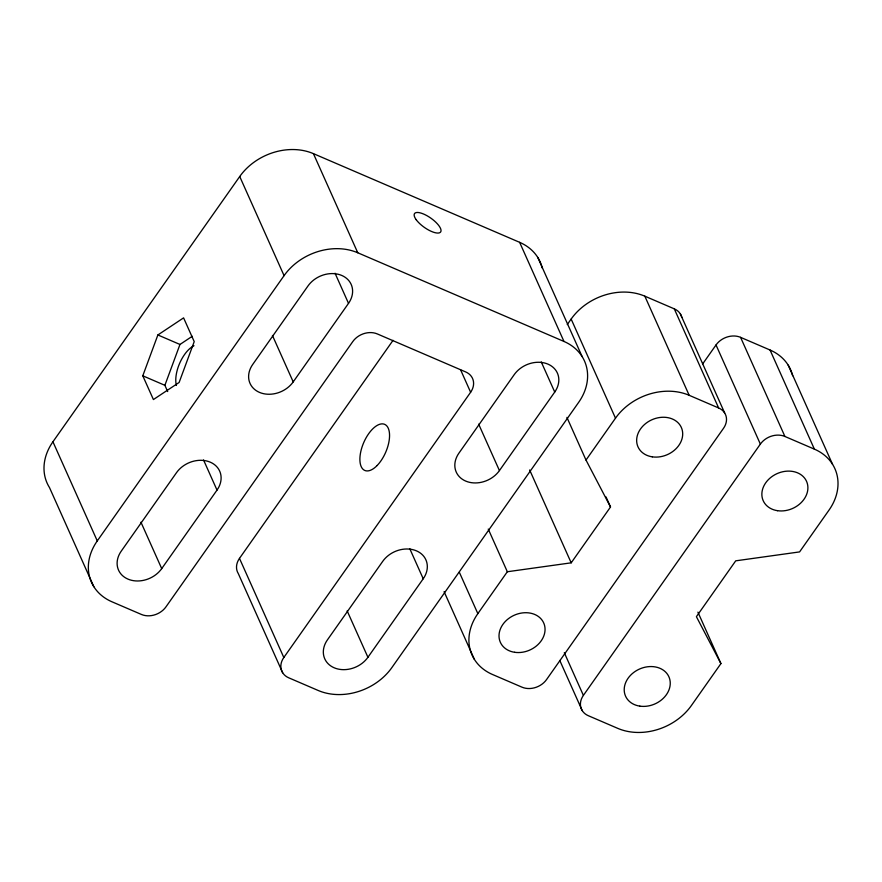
<?xml version="1.0" encoding="UTF-8"?>
<svg xmlns="http://www.w3.org/2000/svg" width="882" height="882" viewBox="0 0 882 882"><rect width="100%" height="100%" fill="white"/><g stroke="black" fill="none" stroke-linecap="round" stroke-linejoin="round"><path stroke-width="1.32" d="M142.785 375.809L157.878 334.962L183.588 317.873L194.216 341.621L179.123 382.468L153.413 399.557L142.785 375.809L164.879 385.313L167.679 391.564M164.879 385.313L179.972 344.465L192.265 336.285M93.823 586.673L49.48 487.548A54.772 44.023 -24.1 0 1 52.931 441.783L239.728 176.521A54.772 44.023 -24.1 0 1 313.419 153.644L519.63 242.33A54.772 44.023 -24.1 0 1 542.243 268.029M283.817 657.509L470.624 392.258A18.257 14.674 -24.1 0 0 465.729 371.961L377.353 333.947A18.257 14.674 -24.1 0 0 352.789 341.577L165.981 606.838A18.257 14.674 -24.1 0 1 141.418 614.456L111.959 601.789A54.772 44.023 -24.1 0 1 97.274 540.909L284.07 275.647A54.772 44.023 -24.1 0 1 357.761 252.77L563.973 341.455A54.772 44.023 -24.1 0 1 578.669 402.335L391.862 667.597A54.772 44.023 -24.1 0 1 318.182 690.474L288.723 677.806A18.257 14.674 -24.1 0 1 283.817 657.509L239.485 558.383L393.041 340.331M161.715 568.614L217.016 490.094A25.104 20.176 -24.1 0 0 210.28 462.179A25.104 20.176 -24.1 0 0 176.51 472.664L121.209 551.195A25.104 20.176 -24.1 0 0 127.934 579.099A25.104 20.176 -24.1 0 0 161.715 568.614L140.944 522.188M293.21 381.895L348.511 303.364A25.104 20.176 -24.1 0 0 341.786 275.46A25.104 20.176 -24.1 0 0 308.005 285.944L252.704 364.475A25.104 20.176 -24.1 0 0 259.44 392.38A25.104 20.176 -24.1 0 0 293.21 381.895L272.439 335.469M567.269 324.565L571.15 319.052A54.772 44.023 -24.1 0 1 644.83 296.176L674.289 308.843A18.257 14.674 -24.1 0 1 681.83 317.41M367.926 657.299L423.228 578.768A25.104 20.176 -24.1 0 0 416.491 550.864A25.104 20.176 -24.1 0 0 382.722 561.349L327.42 639.88A25.104 20.176 -24.1 0 0 334.157 667.784A25.104 20.176 -24.1 0 0 367.926 657.299L347.155 610.873M499.433 470.58L554.734 392.049A25.104 20.176 -24.1 0 0 547.998 364.145A25.104 20.176 -24.1 0 0 514.228 374.63L458.916 453.161A25.104 20.176 -24.1 0 0 465.652 481.065A25.104 20.176 -24.1 0 0 499.433 470.58L478.661 424.154M674.289 308.843L718.632 407.969A18.257 14.674 -24.1 0 1 723.538 428.266L546.564 679.559A18.257 14.674 -24.1 0 1 522.001 687.177L492.542 674.51A54.772 44.023 -24.1 0 1 477.846 613.629L507.337 571.745L571.194 562.826L610.52 506.985L606.033 496.941M610.52 506.985L586.001 460.062L615.493 418.178A54.772 44.023 -24.1 0 1 689.173 395.301L718.632 407.969M702.59 364.046L716.019 344.972A18.257 14.674 -24.1 0 1 740.582 337.343L770.041 350.011A54.772 44.023 -24.1 0 1 792.642 375.721M583.388 695.391L760.361 444.098A18.257 14.674 -24.1 0 1 784.914 436.469L814.384 449.136A54.772 44.023 -24.1 0 1 829.069 510.028L799.577 551.912L735.72 560.831L696.394 616.672L720.925 663.595L691.433 705.479A54.772 44.023 -24.1 0 1 617.742 728.356L588.283 715.688A18.257 14.674 -24.1 0 1 583.388 695.391L564.304 652.724M157.878 334.962L179.972 344.465M788.177 365.126L832.52 464.252M770.041 350.011L814.384 449.136M740.582 337.343L784.914 436.469M716.019 344.972L760.361 444.098M680.342 313.882L724.684 413.008M644.83 296.176L689.173 395.301M571.15 319.052L615.493 418.178M697.916 612.152L720.925 663.595M537.777 257.445L582.12 356.571M519.63 242.33L563.973 341.455M566.917 417.395L586.001 460.062M541.261 361.929L554.734 392.049M529.663 469.974L571.194 562.826M460.525 369.668L470.624 392.258M559.783 660.464L582.241 710.649M488.253 529.079L507.337 571.745M313.419 153.644L357.761 252.77M335.05 273.244L348.511 303.364M459.324 572.22L477.846 613.629M444.087 591.646L474.395 659.394M409.755 548.659L423.228 578.768M239.728 176.521L284.07 275.647M203.544 459.974L217.016 490.094M282.67 672.768L238.327 573.642A18.257 14.674 -24.1 0 1 239.485 558.383M52.931 441.783L97.274 540.909M176.4 385.467A25.104 12.006 -66.7 0 1 193.985 345.722M514.647 652.294A23.737 19.073 -24.1 0 0 544.613 625.625A23.737 19.073 -24.1 0 0 506.852 619.98A23.737 19.073 -24.1 0 0 514.647 652.294M652.294 456.843A23.737 19.073 -24.1 0 0 682.26 430.173A23.737 19.073 -24.1 0 0 644.488 424.529A23.737 19.073 -24.1 0 0 652.294 456.843M777.494 510.689A23.737 19.073 -24.1 0 0 807.46 484.009A23.737 19.073 -24.1 0 0 769.699 478.375A23.737 19.073 -24.1 0 0 777.494 510.689M639.847 706.14A23.737 19.073 -24.1 0 0 669.813 679.46A23.737 19.073 -24.1 0 0 632.052 673.826A23.737 19.073 -24.1 0 0 639.847 706.14M377.11 465.531A25.104 12.006 -66.7 0 0 386.195 425.322A25.104 12.006 -66.7 0 0 360.848 451.33A25.104 12.006 -66.7 0 0 377.11 465.531M416.161 219.662A15.975 5.656 35.2 0 0 439.468 232.815A15.975 5.656 35.2 0 0 427.197 215.825A15.975 5.656 35.2 0 0 416.161 219.662"/></g></svg>
